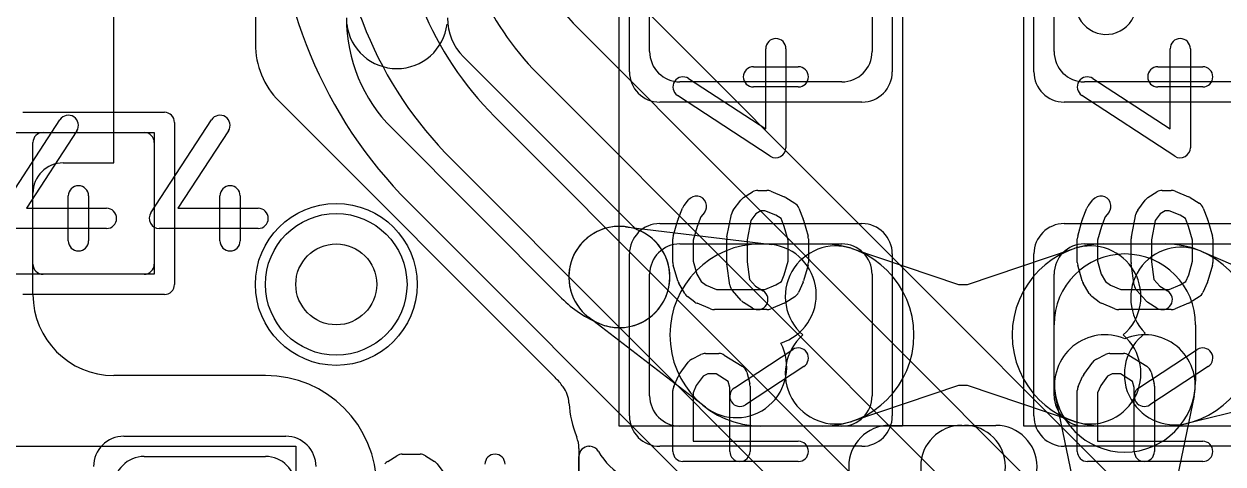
# Model space of a CAD drawing. Extents: x -3.9 to 29.3, y -3.9 to 20.
# Drawn here: x 5.028 to 7.993, y 7.356 to 8.443 of the extents above; entities that cross this region are included whole.
import ezdxf

# ---------------------------------------------------------------- set-up
doc = ezdxf.new("R2010")
doc.units = 0
for name, color, linetype in [('Hole', 1, 'CONTINUOUS'), ('L1', 3, 'CONTINUOUS'), ('L2', 3, 'CONTINUOUS'), ('L3', 3, 'CONTINUOUS'), ('L4', 3, 'CONTINUOUS'), ('MetalMask-A', 176, 'CONTINUOUS'), ('PartsArea-A', 111, 'CONTINUOUS'), ('PartsSilk-A', 221, 'CONTINUOUS'), ('Resist-A', 2, 'CONTINUOUS'), ('Resist-B', 2, 'CONTINUOUS'), ('Silk-A', 140, 'CONTINUOUS')]:
    doc.layers.add(name, color=color, linetype=linetype)

msp = doc.modelspace()

# ---------------------------------------------------------------- linework, layer by layer
at = {"layer": 'Hole'}
msp.add_circle((5.8, 7.8), 0.1, dxfattribs=at)
at = {"layer": 'L1'}
for p, q in [((5.25, 8.1), (5.25, 9.57503)), ((5.59996, 8.95), (5.59996, 8.3939)), ((6.575, 8.375), (6.575, 8.675)), ((7.125, 8.675), (7.125, 8.375)), ((7.575, 8.375), (7.575, 8.675)), ((6.11465, 8.36211), (6.53411, 7.94265)), ((7.05, 8.3), (6.65, 8.3)), ((8.05, 8.3), (7.65, 8.3)), ((5.65854, 8.25248), (6.34142, 7.56962)), ((6.35734, 7.76588), (5.93788, 8.18534)), ((5.075, 8.175), (5.325, 8.175)), ((5.05, 7.85), (5.05, 8.15)), ((5.35, 8.15), (5.35, 7.85)), ((5.12497, 8.1), (5.25, 8.1)), ((5.05, 7.77504), (5.05, 8.02503)), ((6.51505, 7.94227), (6.87709, 7.89836)), ((6.65, 7.9), (7.05, 7.9)), ((6.85, 7.9), (7.00357, 7.9)), ((7.075, 7.88836), (7.33892, 7.8)), ((7.36108, 7.8), (7.625, 7.88836)), ((7.65, 7.9), (8.05, 7.9)), ((7.69643, 7.9), (7.85, 7.9)), ((7.93891, 7.88169), (8.19458, 7.77172)), ((5.325, 7.825), (5.075, 7.825)), ((6.575, 7.525), (6.575, 7.825)), ((7.125, 7.825), (7.125, 7.525)), ((7.33892, 7.8), (7.36108, 7.8)), ((7.575, 7.525), (7.575, 7.825)), ((6.71277, 7.49669), (6.42376, 7.71912)), ((7.575, 7.56071), (7.575, 7.7)), ((7.925, 7.7), (7.925, 7.56071)), ((5.625, 7.57504), (5.25, 7.57504)), ((7.33892, 7.55), (7.075, 7.46164)), ((7.36108, 7.55), (7.33892, 7.55)), ((7.625, 7.46164), (7.36108, 7.55)), ((7.625, 7.30281), (7.57868, 7.52499)), ((7.92132, 7.52499), (7.875, 7.30281)), ((8.17383, 7.52258), (7.90346, 7.45644)), ((7.05, 7.45), (6.65, 7.45)), ((7.00357, 7.45), (6.85, 7.45)), ((8.05, 7.45), (7.65, 7.45)), ((7.85, 7.45), (7.69643, 7.45)), ((6.4, 7.39499), (6.4, 6.87501)), ((5.32497, 7.375), (5.62503, 7.375)), ((5.325, 7.375), (5.625, 7.375))]:
    msp.add_line(p, q, dxfattribs=at)
msp.add_circle((5.8, 7.8), 0.2, dxfattribs=at)
for centre, radius, start, end in [((7.70362, 8.49226), 0.075, -167.39247, 12.60961), ((6.21039, 8.45785), 0.38539, 179.99851, -135), ((6.21039, 8.45785), 0.13539, 179.99577, -135), ((5.95, 8.45786), 0.125, -173.16323, -6.83677), ((5.79996, 8.3939), 0.2, 180, -135), ((6.65, 8.375), 0.075, 180, -90), ((7.05, 8.375), 0.075, -90, 0), ((7.65, 8.375), 0.075, 180, -90), ((5.075, 8.15), 0.025, 90, 180), ((5.325, 8.15), 0.025, 0, 90), ((5.12497, 8.02503), 0.07497, 90, 180), ((6.5, 7.81818), 0.125, 83.08477, -127.58312), ((6.5, 7.81818), 0.125, 89.99542, -90.00458), ((6.49999, 7.81818), 0.125, -112.25423, 67.74718), ((6.5, 7.81818), 0.125, -90.00458, 89.99542), ((6.56256, 7.9711), 0.04023, -135, -112.24842), ((6.65, 7.825), 0.075, 90, 180), ((6.85, 7.675), 0.225, 90, -90), ((6.86204, 7.77427), 0.125, -72.73922, 83.08466), ((7.03532, 7.76983), 0.125, 71.49112, -130.65598), ((7.00357, 7.675), 0.225, -90, 90), ((7.05, 7.825), 0.075, 0, 90), ((7.69643, 7.675), 0.225, 90, -90), ((7.65, 7.825), 0.075, 90, 180), ((7.66468, 7.76983), 0.125, -49.34402, 108.51016), ((7.88952, 7.76686), 0.125, 66.72678, -135.4246), ((7.85, 7.675), 0.225, -90, 90), ((7.75, 7.7), 0.175, 0, 180), ((5.075, 7.85), 0.025, 180, -90), ((5.325, 7.85), 0.025, -90, 0), ((5.25, 7.77504), 0.2, 180, -90), ((6.56256, 7.9711), 0.29023, -135, -112.25282), ((7.87376, 7.57786), 0.125, 125.88988, -76.25359), ((6.78901, 7.59575), 0.125, -127.58312, 28.24208), ((7.03532, 7.58017), 0.125, 130.65598, -71.48984), ((7.70105, 7.5505), 0.125, 66.94646, -168.22343), ((7.66468, 7.58017), 0.125, -108.50888, 49.34402), ((7.79895, 7.5505), 0.125, -11.77558, 113.05354), ((5.625, 7.3), 0.27504, 0, 90), ((6.2, 7.4282), 0.2, 36.3273, 45), ((7.75, 7.56071), 0.175, 180, 0), ((6.30073, 7.50227), 0.07497, 3.7246, 36.32574), ((6.65, 7.525), 0.27504, -176.27683, -158.1955), ((6.65, 7.525), 0.075, 180, -90), ((7.05, 7.525), 0.075, -90, 0), ((7.65, 7.525), 0.075, 180, -90), ((6.32503, 7.39499), 0.07497, 0, 21.80567), ((5.32497, 7.30003), 0.07497, 90, 180), ((5.325, 7.3), 0.075, 90, 180), ((5.625, 7.3), 0.075, 0, 90), ((5.62503, 7.30003), 0.07497, 0, 90)]:
    msp.add_arc(centre, radius, start, end, dxfattribs=at)
at = {"layer": 'L2'}
msp.add_circle((5.8, 7.8), 0.2, dxfattribs=at)
at = {"layer": 'L3'}
msp.add_circle((5.8, 7.8), 0.2, dxfattribs=at)
at = {"layer": 'L4'}
for p, q in [((7.80765, 7.23487), (6.50986, 8.53264)), ((6.40377, 8.42655), (7.70155, 7.12877)), ((7.59549, 7.02271), (6.2977, 8.32048)), ((6.1916, 8.21448), (8.07729, 6.32877)), ((7.97123, 6.22271), (6.08553, 8.10841)), ((5.97944, 8.00232), (7.86513, 6.11662))]:
    msp.add_line(p, q, dxfattribs=at)
msp.add_circle((5.8, 7.8), 0.2, dxfattribs=at)
for centre, radius, start, end in [((6.77496, 8.79785), 1.12504, -179.99898, -134.99964), ((6.77496, 8.79784), 0.975, -179.99941, -135), ((6.77496, 8.79784), 0.825, -179.99931, -135), ((6.775, 8.79778), 0.675, 179.99915, -135), ((6.775, 8.79778), 0.525, 179.99891, -135)]:
    msp.add_arc(centre, radius, start, end, dxfattribs=at)
at = {"layer": 'MetalMask-A'}
for p, q in [((6.575, 8.375), (6.575, 8.675)), ((7.125, 8.675), (7.125, 8.375)), ((7.575, 8.375), (7.575, 8.675)), ((7.05, 8.3), (6.65, 8.3)), ((8.05, 8.3), (7.65, 8.3)), ((5.075, 8.175), (5.325, 8.175)), ((5.05, 7.85), (5.05, 8.15)), ((5.35, 8.15), (5.35, 7.85)), ((6.65, 7.9), (7.05, 7.9)), ((7.65, 7.9), (8.05, 7.9)), ((5.325, 7.825), (5.075, 7.825)), ((6.575, 7.525), (6.575, 7.825)), ((7.125, 7.825), (7.125, 7.525)), ((7.575, 7.525), (7.575, 7.825)), ((7.05, 7.45), (6.65, 7.45)), ((8.05, 7.45), (7.65, 7.45)), ((5.325, 7.375), (5.625, 7.375))]:
    msp.add_line(p, q, dxfattribs=at)
for centre, radius, start, end in [((6.65, 8.375), 0.075, 180, -90), ((7.05, 8.375), 0.075, -90, 0), ((7.65, 8.375), 0.075, 180, -90), ((5.075, 8.15), 0.025, 90, 180), ((5.325, 8.15), 0.025, 0, 90), ((6.65, 7.825), 0.075, 90, 180), ((7.05, 7.825), 0.075, 0, 90), ((7.65, 7.825), 0.075, 90, 180), ((5.075, 7.85), 0.025, 180, -90), ((5.325, 7.85), 0.025, -90, 0), ((6.65, 7.525), 0.075, 180, -90), ((7.05, 7.525), 0.075, -90, 0), ((7.65, 7.525), 0.075, 180, -90), ((5.325, 7.3), 0.075, 90, 180), ((5.625, 7.3), 0.075, 0, 90)]:
    msp.add_arc(centre, radius, start, end, dxfattribs=at)
at = {"layer": 'PartsArea-A'}
for p, q in [((6.5, 7.45), (6.5, 8.75)), ((7.2, 8.75), (7.2, 7.45)), ((7.5, 7.45), (7.5, 8.75)), ((4.55, 8.175), (5.35, 8.175)), ((5.35, 8.175), (5.35, 7.825)), ((5.35, 7.825), (4.55, 7.825)), ((7.2, 7.45), (6.5, 7.45)), ((8.2, 7.45), (7.5, 7.45)), ((4.4, 7.4), (5.7, 7.4)), ((5.7, 7.4), (5.7, 6.8))]:
    msp.add_line(p, q, dxfattribs=at)
at = {"layer": 'PartsSilk-A'}
for p, q in [((6.86204, 8.18369), (6.86204, 8.38194)), ((6.91204, 8.38194), (6.91204, 8.1375)), ((7.86204, 8.18369), (7.86204, 8.38194)), ((7.91204, 8.38194), (7.91204, 8.1375)), ((6.83148, 8.3375), (6.94259, 8.3375)), ((7.83148, 8.3375), (7.94259, 8.3375)), ((6.67108, 8.30843), (6.86204, 8.18369)), ((7.67108, 8.30843), (7.86204, 8.18369)), ((6.94259, 8.2875), (6.83148, 8.2875)), ((7.94259, 8.2875), (7.83148, 8.2875)), ((6.87337, 8.11657), (6.64374, 8.26657)), ((7.87337, 8.11657), (7.64374, 8.26657)), ((4.96657, 7.97663), (5.11657, 8.20626)), ((5.34157, 7.97663), (5.49157, 8.20626)), ((5.15843, 8.17892), (5.03369, 7.98796)), ((5.53343, 8.17892), (5.40869, 7.98796)), ((5.1375, 7.90741), (5.1375, 8.01852)), ((5.1875, 8.01852), (5.1875, 7.90741)), ((5.5125, 7.90741), (5.5125, 8.01852)), ((5.5625, 8.01852), (5.5625, 7.90741)), ((6.66011, 7.99479), (6.67122, 8.00868)), ((6.78176, 7.98294), (6.80028, 8.00794)), ((6.80713, 8.01426), (6.82935, 8.02814)), ((6.84259, 8.03194), (6.86481, 8.03194)), ((6.87442, 8.03002), (6.90776, 8.01614)), ((6.9114, 8.01426), (6.93362, 8.00037)), ((7.66011, 7.99479), (7.67122, 8.00868)), ((7.78176, 7.98294), (7.80028, 8.00794)), ((7.80713, 8.01426), (7.82935, 8.02814)), ((7.84259, 8.03194), (7.86481, 8.03194)), ((7.87442, 8.03002), (7.90776, 8.01614)), ((7.9114, 8.01426), (7.93362, 8.00037)), ((5.03369, 7.98796), (5.23194, 7.98796)), ((5.40869, 7.98796), (5.60694, 7.98796)), ((6.64531, 7.96067), (6.65642, 7.98845)), ((6.71026, 7.97744), (6.70147, 7.96645)), ((6.84976, 7.98194), (6.83764, 7.97437)), ((6.85981, 7.98194), (6.84976, 7.98194)), ((6.88664, 7.97077), (6.85981, 7.98194)), ((6.94358, 7.98845), (6.95469, 7.96067)), ((7.64531, 7.96067), (7.65642, 7.98845)), ((7.71026, 7.97744), (7.70147, 7.96645)), ((7.84976, 7.98194), (7.83764, 7.97437)), ((7.85981, 7.98194), (7.84976, 7.98194)), ((7.88664, 7.97077), (7.85981, 7.98194)), ((7.94358, 7.98845), (7.95469, 7.96067)), ((6.63337, 7.91937), (6.64448, 7.95826)), ((6.70147, 7.96645), (6.69221, 7.94329)), ((6.76623, 7.9174), (6.77734, 7.97296)), ((6.82527, 7.95767), (6.81574, 7.91002)), ((6.83764, 7.97437), (6.82527, 7.95767)), ((6.90019, 7.9623), (6.88664, 7.97077)), ((6.90779, 7.94329), (6.90019, 7.9623)), ((6.95552, 7.95826), (6.96663, 7.91937)), ((7.63337, 7.91937), (7.64448, 7.95826)), ((7.70147, 7.96645), (7.69221, 7.94329)), ((7.76623, 7.9174), (7.77734, 7.97296)), ((7.82527, 7.95767), (7.81574, 7.91002)), ((7.83764, 7.97437), (7.82527, 7.95767)), ((7.90019, 7.9623), (7.88664, 7.97077)), ((7.90779, 7.94329), (7.90019, 7.9623)), ((7.95552, 7.95826), (7.96663, 7.91937)), ((5.23194, 7.93796), (4.9875, 7.93796)), ((5.60694, 7.93796), (5.3625, 7.93796)), ((6.69221, 7.94329), (6.68241, 7.909)), ((6.91759, 7.909), (6.90779, 7.94329)), ((7.69221, 7.94329), (7.68241, 7.909)), ((7.91759, 7.909), (7.90779, 7.94329)), ((6.63241, 7.85417), (6.63241, 7.9125)), ((6.68241, 7.909), (6.68241, 7.85767)), ((6.76574, 7.85417), (6.76574, 7.9125)), ((6.81574, 7.91002), (6.81574, 7.85592)), ((6.91759, 7.85767), (6.91759, 7.909)), ((6.96759, 7.9125), (6.96759, 7.85417)), ((7.63241, 7.85417), (7.63241, 7.9125)), ((7.68241, 7.909), (7.68241, 7.85767)), ((7.76574, 7.85417), (7.76574, 7.9125)), ((7.81574, 7.91002), (7.81574, 7.85592)), ((7.91759, 7.85767), (7.91759, 7.909)), ((7.96759, 7.9125), (7.96759, 7.85417)), ((6.68241, 7.85767), (6.69167, 7.82525)), ((6.90792, 7.82383), (6.91759, 7.85767)), ((7.68241, 7.85767), (7.69167, 7.82525)), ((7.90792, 7.82383), (7.91759, 7.85767)), ((6.64448, 7.80841), (6.63337, 7.8473)), ((6.77339, 7.79791), (6.76598, 7.85069)), ((6.81574, 7.85592), (6.82186, 7.81235)), ((6.96663, 7.8473), (6.95552, 7.80841)), ((7.64448, 7.80841), (7.63337, 7.8473)), ((7.77339, 7.79791), (7.76598, 7.85069)), ((7.81574, 7.85592), (7.82186, 7.81235)), ((7.96663, 7.8473), (7.95552, 7.80841)), ((6.66182, 7.77754), (6.64701, 7.80254)), ((6.69167, 7.82525), (6.70231, 7.8073)), ((6.70231, 7.8073), (6.71435, 7.79827)), ((6.71435, 7.79827), (6.74019, 7.7875)), ((6.82186, 7.81235), (6.83667, 7.79568)), ((6.85981, 7.7875), (6.88664, 7.79868)), ((6.88664, 7.79868), (6.90063, 7.80742)), ((6.90063, 7.80742), (6.90792, 7.82383)), ((6.95433, 7.80513), (6.94322, 7.78013)), ((7.66182, 7.77754), (7.64701, 7.80254)), ((7.69167, 7.82525), (7.70231, 7.8073)), ((7.70231, 7.8073), (7.71435, 7.79827)), ((7.71435, 7.79827), (7.74019, 7.7875)), ((7.82186, 7.81235), (7.83667, 7.79568)), ((7.85981, 7.7875), (7.88664, 7.79868)), ((7.88664, 7.79868), (7.90063, 7.80742)), ((7.90063, 7.80742), (7.90792, 7.82383)), ((7.95433, 7.80513), (7.94322, 7.78013)), ((6.68685, 7.75639), (6.66833, 7.77028)), ((6.74019, 7.7875), (6.85981, 7.7875)), ((6.80168, 7.75978), (6.77946, 7.78478)), ((6.83667, 7.79568), (6.85584, 7.7837)), ((6.93362, 7.76908), (6.9114, 7.75519)), ((7.68685, 7.75639), (7.66833, 7.77028)), ((7.74019, 7.7875), (7.85981, 7.7875)), ((7.80168, 7.75978), (7.77946, 7.78478)), ((7.83667, 7.79568), (7.85584, 7.7837)), ((7.93362, 7.76908), (7.9114, 7.75519)), ((6.72558, 7.73942), (6.69224, 7.75331)), ((6.82934, 7.7413), (6.80712, 7.75519)), ((6.90776, 7.75331), (6.87442, 7.73942)), ((7.72558, 7.73942), (7.69224, 7.75331)), ((7.82934, 7.7413), (7.80712, 7.75519)), ((7.90776, 7.75331), (7.87442, 7.73942)), ((6.86481, 7.7375), (6.73519, 7.7375)), ((7.86481, 7.7375), (7.73519, 7.7375)), ((6.67956, 7.61542), (6.70178, 7.62653)), ((6.71296, 7.62917), (6.7463, 7.62917)), ((6.75955, 7.62537), (6.80399, 7.59759)), ((6.78447, 7.54453), (6.92891, 7.63898)), ((7.67956, 7.61542), (7.70178, 7.62653)), ((7.71296, 7.62917), (7.7463, 7.62917)), ((7.75955, 7.62537), (7.80399, 7.59759)), ((7.78447, 7.54453), (7.92891, 7.63898)), ((6.6483, 7.5772), (6.67052, 7.60776)), ((6.95627, 7.59714), (6.81183, 7.50269)), ((7.6483, 7.5772), (7.67052, 7.60776)), ((7.95627, 7.59714), (7.81183, 7.50269)), ((6.63456, 7.54765), (6.64567, 7.57265)), ((6.70737, 7.57343), (6.69029, 7.54993)), ((6.71886, 7.57917), (6.70737, 7.57343)), ((6.73913, 7.57917), (6.71886, 7.57917)), ((6.76913, 7.56042), (6.73913, 7.57917)), ((6.8149, 7.58283), (6.82231, 7.55505)), ((7.63456, 7.54765), (7.64567, 7.57265)), ((7.70737, 7.57343), (7.69029, 7.54993)), ((7.71886, 7.57917), (7.70737, 7.57343)), ((7.73913, 7.57917), (7.71886, 7.57917)), ((7.76913, 7.56042), (7.73913, 7.57917)), ((7.8149, 7.58283), (7.82231, 7.55505)), ((6.63241, 7.3875), (6.63241, 7.5375)), ((6.69029, 7.54993), (6.68241, 7.5322)), ((6.68241, 7.5322), (6.68241, 7.4125)), ((6.77315, 7.54533), (6.76913, 7.56042)), ((6.77315, 7.3875), (6.77315, 7.54533)), ((6.82315, 7.54861), (6.82315, 7.3875)), ((7.63241, 7.3875), (7.63241, 7.5375)), ((7.69029, 7.54993), (7.68241, 7.5322)), ((7.68241, 7.5322), (7.68241, 7.4125)), ((7.77315, 7.54533), (7.76913, 7.56042)), ((7.77315, 7.3875), (7.77315, 7.54533)), ((7.82315, 7.54861), (7.82315, 7.3875)), ((7.1688, 7.4516), (7.4312, 7.4516)), ((6.68241, 7.4125), (6.94259, 7.4125)), ((7.68241, 7.4125), (7.94259, 7.4125)), ((5.92749, 7.36287), (5.94971, 7.37676)), ((5.96296, 7.38056), (6.00741, 7.38056)), ((6.02066, 7.37676), (6.04288, 7.36287)), ((6.04961, 7.3567), (6.16759, 7.19983)), ((6.94259, 7.3625), (6.65741, 7.3625)), ((7.94259, 7.3625), (7.65741, 7.3625))]:
    msp.add_line(p, q, dxfattribs=at)
for centre, radius, start, end in [((6.88704, 8.38194), 0.025, 0, 180), ((7.88704, 8.38194), 0.025, 0, 180), ((6.83148, 8.3125), 0.025, 90, -90), ((6.94259, 8.3125), 0.025, -90, 90), ((7.83148, 8.3125), 0.025, 90, -90), ((7.94259, 8.3125), 0.025, -90, 90), ((6.65741, 8.2875), 0.025, 56.85026, -123.15356), ((7.65741, 8.2875), 0.025, 56.85026, -123.15356), ((5.1375, 8.19259), 0.025, -33.14974, 146.84644), ((5.5125, 8.19259), 0.025, -33.14974, 146.84644), ((6.88704, 8.1375), 0.025, -123.14974, 0), ((7.88704, 8.1375), 0.025, -123.14974, 0), ((5.1625, 8.01852), 0.025, 0, 180), ((5.5375, 8.01852), 0.025, 0, 180), ((6.69074, 7.99306), 0.025, -38.66697, 141.34522), ((6.82037, 7.99306), 0.025, 121.98594, 143.47387), ((6.84259, 8.00694), 0.025, 90, 121.98594), ((6.86481, 8.00694), 0.025, 67.39424, 90), ((6.89815, 7.99306), 0.025, 57.99462, 67.39424), ((7.69074, 7.99306), 0.025, -38.66697, 141.34522), ((7.82037, 7.99306), 0.025, 121.98594, 143.47387), ((7.84259, 8.00694), 0.025, 90, 121.98594), ((7.86481, 8.00694), 0.025, 67.39424, 90), ((7.89815, 7.99306), 0.025, 57.99462, 67.39424), ((5.23194, 7.96296), 0.025, -90, 90), ((5.3625, 7.96296), 0.025, 146.85026, -90), ((5.60694, 7.96296), 0.025, -90, 90), ((6.67963, 7.97917), 0.025, 141.33303, 158.2071), ((6.80185, 7.96806), 0.025, 143.47387, 168.69456), ((6.92037, 7.97917), 0.025, 21.7929, 57.99462), ((7.67963, 7.97917), 0.025, 141.33303, 158.2071), ((7.80185, 7.96806), 0.025, 143.47387, 168.69456), ((7.92037, 7.97917), 0.025, 21.7929, 57.99462), ((6.66852, 7.95139), 0.025, 158.2071, 164.05146), ((6.93148, 7.95139), 0.025, 15.94854, 21.7929), ((7.66852, 7.95139), 0.025, 158.2071, 164.05146), ((7.93148, 7.95139), 0.025, 15.94854, 21.7929), ((6.65741, 7.9125), 0.025, 164.05146, 180), ((6.79074, 7.9125), 0.025, 168.69456, 180), ((6.94259, 7.9125), 0.025, 0, 15.94854), ((7.65741, 7.9125), 0.025, 164.05146, 180), ((7.79074, 7.9125), 0.025, 168.69456, 180), ((7.94259, 7.9125), 0.025, 0, 15.94854), ((5.1625, 7.90741), 0.025, 180, 0), ((5.5375, 7.90741), 0.025, 180, 0), ((6.65741, 7.85417), 0.025, 180, -164.05146), ((6.79074, 7.85417), 0.025, 180, -171.99953), ((6.94259, 7.85417), 0.025, -15.94854, 0), ((7.65741, 7.85417), 0.025, 180, -164.05146), ((7.79074, 7.85417), 0.025, 180, -171.99953), ((7.94259, 7.85417), 0.025, -15.94854, 0), ((6.66852, 7.81528), 0.025, -164.05146, -149.36248), ((6.79815, 7.80139), 0.025, -171.99953, -138.37217), ((6.93148, 7.81528), 0.025, -23.95086, -15.94854), ((7.66852, 7.81528), 0.025, -164.05146, -149.36248), ((7.79815, 7.80139), 0.025, -171.99953, -138.37217), ((7.93148, 7.81528), 0.025, -23.95086, -15.94854), ((6.68333, 7.79028), 0.025, -149.36248, -126.8699), ((6.84259, 7.7625), 0.025, -122.00538, 57.98998), ((6.92037, 7.79028), 0.025, -57.99462, -23.95086), ((7.68333, 7.79028), 0.025, -149.36248, -126.8699), ((7.84259, 7.7625), 0.025, -122.00538, 57.98998), ((7.92037, 7.79028), 0.025, -57.99462, -23.95086), ((6.70185, 7.77639), 0.025, -126.8699, -112.60576), ((6.73519, 7.7625), 0.025, -112.60576, -90), ((6.82037, 7.77639), 0.025, -138.37217, -122.00538), ((6.86481, 7.7625), 0.025, -90, -67.39424), ((6.89815, 7.77639), 0.025, -67.39424, -57.99462), ((7.70185, 7.77639), 0.025, -126.8699, -112.60576), ((7.73519, 7.7625), 0.025, -112.60576, -90), ((7.82037, 7.77639), 0.025, -138.37217, -122.00538), ((7.86481, 7.7625), 0.025, -90, -67.39424), ((7.89815, 7.77639), 0.025, -67.39424, -57.99462), ((6.71296, 7.60417), 0.025, 90, 116.56505), ((6.7463, 7.60417), 0.025, 57.99462, 90), ((6.94259, 7.61806), 0.025, -56.81854, 123.18086), ((7.71296, 7.60417), 0.025, 90, 116.56505), ((7.7463, 7.60417), 0.025, 57.99462, 90), ((7.94259, 7.61806), 0.025, -56.81854, 123.18086), ((6.69074, 7.59306), 0.025, 116.56505, 143.97932), ((6.79074, 7.57639), 0.025, 14.92551, 57.98998), ((7.69074, 7.59306), 0.025, 116.56505, 143.97932), ((7.79074, 7.57639), 0.025, 14.92551, 57.98998), ((6.66852, 7.5625), 0.025, 143.98274, 156.03964), ((7.66852, 7.5625), 0.025, 143.98274, 156.03964), ((6.65741, 7.5375), 0.025, 156.04915, 180), ((6.79815, 7.52361), 0.025, 123.18146, -56.81914), ((6.79815, 7.54861), 0.025, 0, 14.93527), ((7.65741, 7.5375), 0.025, 156.04915, 180), ((7.79815, 7.52361), 0.025, 123.18146, -56.81914), ((7.79815, 7.54861), 0.025, 0, 14.93527), ((7.1688, 7.35), 0.1016, 90, -90), ((7.4312, 7.35), 0.1016, -90, 90), ((6.94259, 7.3875), 0.025, -90, 90), ((7.94259, 7.3875), 0.025, -90, 90), ((6.65741, 7.3875), 0.025, 180, -90), ((6.79815, 7.3875), 0.025, 180, 0), ((7.65741, 7.3875), 0.025, 180, -90), ((7.79815, 7.3875), 0.025, 180, 0), ((5.94074, 7.34167), 0.025, 122.00538, 143.97932), ((5.96296, 7.35556), 0.025, 90, 122.01002), ((6.00741, 7.35556), 0.025, 57.99462, 90), ((6.02963, 7.34167), 0.025, 36.9524, 57.98998), ((6.19259, 7.35556), 0.025, 0, 180)]:
    msp.add_arc(centre, radius, start, end, dxfattribs=at)
at = {"layer": 'Resist-A'}
for p, q in [((6.525, 8.325), (6.525, 8.725)), ((7.175, 8.725), (7.175, 8.325)), ((7.525, 8.325), (7.525, 8.725)), ((7.1, 8.25), (6.6, 8.25)), ((8.1, 8.25), (7.6, 8.25)), ((5.025, 8.225), (5.375, 8.225)), ((5.4, 8.2), (5.4, 7.8)), ((6.6, 7.95), (7.1, 7.95)), ((7.6, 7.95), (8.1, 7.95)), ((6.525, 7.475), (6.525, 7.875)), ((7.175, 7.875), (7.175, 7.475)), ((7.525, 7.475), (7.525, 7.875)), ((5.375, 7.775), (5.025, 7.775)), ((5.275, 7.425), (5.675, 7.425)), ((7.1, 7.4), (6.6, 7.4)), ((8.1, 7.4), (7.6, 7.4))]:
    msp.add_line(p, q, dxfattribs=at)
msp.add_circle((5.8, 7.8), 0.175, dxfattribs=at)
for centre, radius, start, end in [((6.6, 8.325), 0.075, 180, -90), ((7.1, 8.325), 0.075, -90, 0), ((7.6, 8.325), 0.075, 180, -90), ((5.375, 8.2), 0.025, 0, 90), ((6.6, 7.875), 0.075, 90, 180), ((7.1, 7.875), 0.075, 0, 90), ((7.6, 7.875), 0.075, 90, 180), ((5.375, 7.8), 0.025, -90, 0), ((6.6, 7.475), 0.075, 180, -90), ((7.1, 7.475), 0.075, -90, 0), ((7.6, 7.475), 0.075, 180, -90), ((5.275, 7.35), 0.075, 90, 180), ((5.675, 7.35), 0.075, 0, 90)]:
    msp.add_arc(centre, radius, start, end, dxfattribs=at)
at = {"layer": 'Resist-B'}
msp.add_circle((5.8, 7.8), 0.175, dxfattribs=at)
at = {"layer": 'Silk-A'}
for p, q in [((7.34674, 7.4516), (7.35326, 7.4516)), ((6.425, 7.4), (6.42679, 7.4)), ((6.4, 7.275), (6.4, 7.375))]:
    msp.add_line(p, q, dxfattribs=at)
for centre, radius, start, end in [((7.34674, 7.35), 0.1016, 90, -90), ((7.35326, 7.35), 0.1016, -90, 90), ((6.425, 7.375), 0.025, 90, 180), ((6.42679, 7.375), 0.025, 30.00073, 90), ((6.6, 7.475), 0.175, -150.00091, -90)]:
    msp.add_arc(centre, radius, start, end, dxfattribs=at)

doc.saveas('drawing.dxf')
